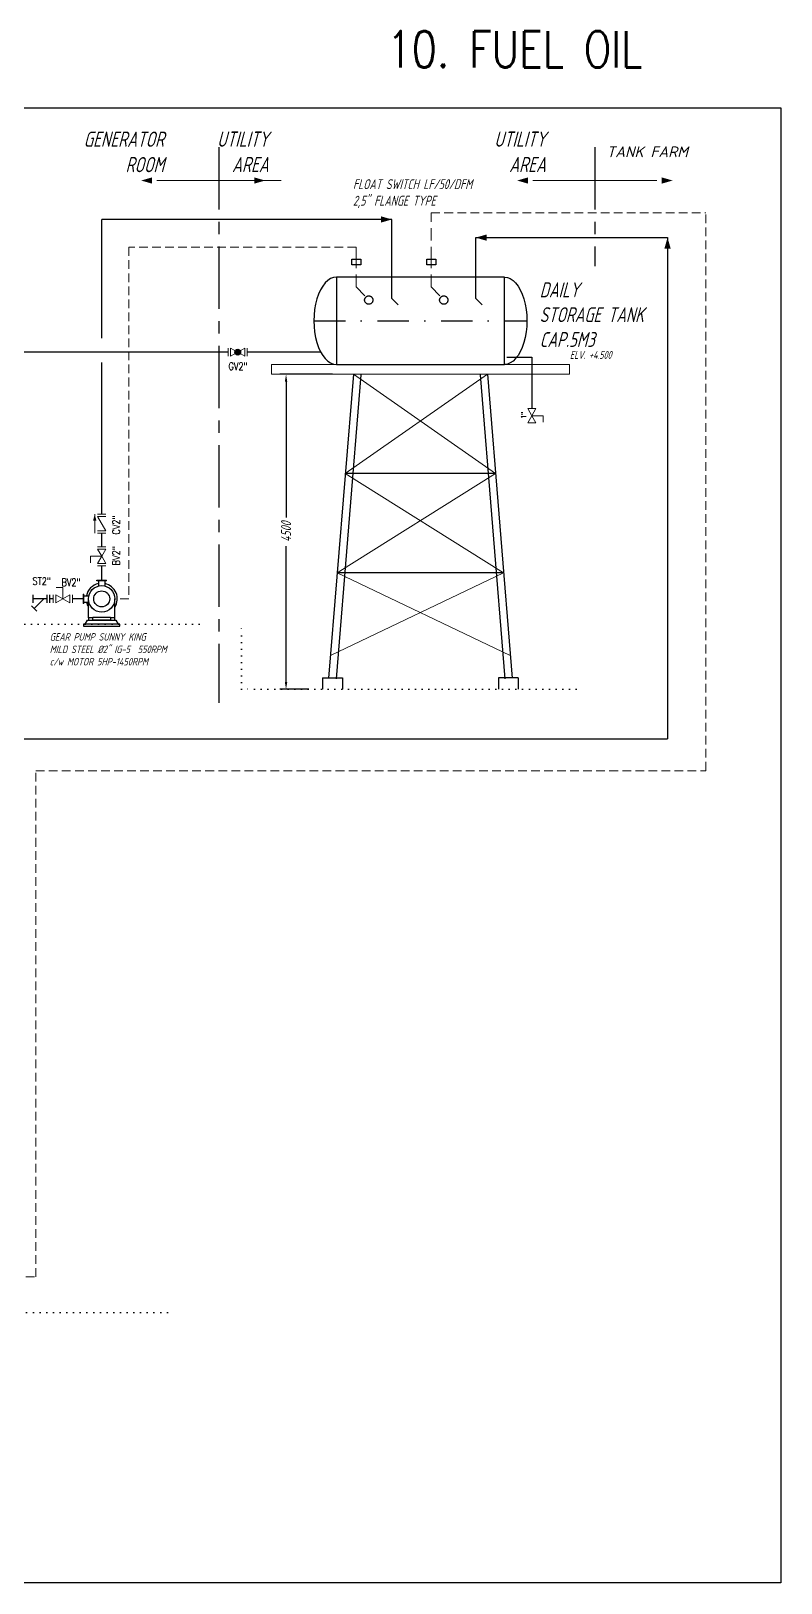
# Model space of a CAD drawing. Extents: x -29512 to 147477, y -5232 to 39709.
# Drawn here: x 141737.2 to 141888.2, y 8972.8 to 9285.3 of the extents above; entities that cross this region are included whole.
import ezdxf
from ezdxf.enums import TextEntityAlignment as Align

# ---------------------------------------------------------------- set-up
doc = ezdxf.new("R2010")
doc.units = 0
for name, pattern in [('CENTER', [2, 1.25, -0.25, 0.25, -0.25]), ('DASHDOT', [25.4, 12.7, -6.35, 0, -6.35]), ('DOTTED', [0.25, 0, -0.25]), ('HIDDEN', [0.375, 0.25, -0.125])]:
    doc.linetypes.add(name, pattern=pattern)
doc.layers.get('0').update_dxf_attribs({"linetype": 'CONTINUOUS'})
doc.layers.get('DEFPOINTS').update_dxf_attribs({"linetype": 'CONTINUOUS'})
for name, color, linetype, lineweight in [('DIMENSI', 20, 'CONTINUOUS', 9), ('FITTING', 7, 'CONTINUOUS', 13), ('TAG', 140, 'CONTINUOUS', 13)]:
    doc.layers.add(name, color=color, linetype=linetype, lineweight=lineweight)
for name, color, linetype in [('DIMENSION', 3, 'CONTINUOUS'), ('HATCH', 4, 'CONTINUOUS'), ('NUVOLA', 6, 'CONTINUOUS'), ('P-707D', 7, 'CONTINUOUS'), ('RED', 1, 'CONTINUOUS'), ('S', 7, 'CONTINUOUS')]:
    doc.layers.add(name, color=color, linetype=linetype)
doc.styles.add('Romans100', font='romans.shx', dxfattribs={"width": 0.8, "height": 200})
doc.styles.add('S25', font='SIMPLEX', dxfattribs={"width": 0.8, "height": 0.25})
doc.styles.add('STYLE4', font='isocp.shx', dxfattribs={"width": 0.8, "oblique": 15, "height": 2})
doc.dimstyles.new('75', dxfattribs={"dimscale": 0, "dimtxt": 2.5, "dimasz": 1.5, "dimexe": 1.25, "dimexo": 0.625, "dimtad": 0, "dimdec": 1, "dimlfac": 75, "dimdsep": 46, "dimtxsty": 'STYLE4', "dimcen": -1.5, "dimclrd": 1, "dimclre": 1, "dimadec": 0, "dimazin": 0, "dimtfac": 1, "dimtdec": 0, "dimtmove": 2, "dimatfit": 3, "dimfxl": 1, "dimtolj": 1, "dimtzin": 0, "dimarcsym": 0})

# ---------------------------------------------------------------- blocks, each defined once
blk = doc.blocks.new('FRECC2', base_point=(19.5, 44))
at = {"layer": 'RED'}
blk.add_solid([(19.5, 44), (19.85, 44.1), (19.85, 43.9)], dxfattribs=at)
blk = doc.blocks.new('*D58')
at = {"layer": 'DEFPOINTS', "color": 0}
for p in [(141788.53, 9216.19), (141798.5, 9216.19), (141793.71, 9152.76)]:
    blk.add_point(p, dxfattribs=at)
at = {"layer": 'DIMENSION', "color": 1, "lineweight": -2}
for p, q in [((141797.87, 9216.19), (141787.28, 9216.19)), ((141788.53, 9214.69), (141788.53, 9187.36)), ((141788.53, 9154.26), (141788.53, 9181.6)), ((141793.09, 9152.76), (141787.28, 9152.76))]:
    blk.add_line(p, q, dxfattribs=at)
at = {"layer": 'DIMENSION', "color": 1}
for points in [[(141788.28, 9214.69), (141788.78, 9214.69), (141788.53, 9216.19)], [(141788.28, 9154.26), (141788.78, 9154.26), (141788.53, 9152.76)]]:
    blk.add_solid(points, dxfattribs=at)
at = {"layer": 'DIMENSION', "color": 0, "insert": (141788.53, 9184.48), "char_height": 2, "attachment_point": 5, "rotation": 90, "style": 'STYLE4'}
blk.add_mtext('\\A1;4500', dxfattribs=at)

msp = doc.modelspace()

# ---------------------------------------------------------------- hatches: boundary and pattern name
h = msp.add_hatch(color=256)
edge = h.paths.add_edge_path()
edge.add_arc((141778.7996, 9220.6574), 0.5901, 0, 360)

# ---------------------------------------------------------------- linework, layer by layer
at = {"color": 7, "lineweight": 20}
for p, q in [((141838.0468, 9207.8471), (141840.3155, 9207.8471)), ((141840.3155, 9206.5162), (141840.3155, 9207.8471)), ((141751.3962, 9179.5448), (141749.1275, 9179.5448)), ((141749.1275, 9178.2139), (141749.1275, 9179.5448)), ((141742.2406, 9173.2406), (141743.5715, 9173.2406)), ((141743.5715, 9170.9718), (141743.5715, 9173.2406))]:
    msp.add_line(p, q, dxfattribs=at)
at = {"color": 30, "lineweight": 20}
msp.add_line((141751.3962, 9188.0372), (141751.3962, 9188.0441), dxfattribs=at)
at = {"color": 7}
for p, q in [((141737.5776, 9170.1475), (141737.5776, 9171.7961)), ((141740.4331, 9170.1475), (141740.4331, 9171.7961)), ((141740.9277, 9170.1475), (141740.9277, 9171.7961)), ((141738.3559, 9168.4701), (141737.2456, 9169.5804)), ((141740.4331, 9170.9718), (141737.5776, 9170.9718)), ((141739.7635, 9170.9718), (141737.8008, 9169.0253))]:
    msp.add_line(p, q, dxfattribs=at)
msp.add_circle((141778.7996, 9220.6574), 0.5901)
at = {"layer": 'DIMENSI', "color": 1}
for p, q in [((141829.0974, 9216.182), (141800.462, 9196.182)), ((141802.0881, 9216.182), (141830.7235, 9196.182)), ((141830.7235, 9196.182), (141798.8359, 9176.182)), ((141800.462, 9196.182), (141832.3496, 9176.182)), ((141832.3496, 9176.182), (141797.4852, 9159.5692)), ((141798.8359, 9176.182), (141833.7003, 9159.5692))]:
    msp.add_line(p, q, dxfattribs=at)
at = {"layer": 'DIMENSI', "color": 0, "linetype": 'ByBlock', "lineweight": 9}
for points in [[(141750.4305, 9174.763), (141752.3619, 9174.763)], [(141750.4305, 9174.6164), (141752.3619, 9174.6164)], [(141747.6819, 9170.0061), (141747.6819, 9171.9375)], [(141747.8285, 9170.0061), (141747.8285, 9171.9375)]]:
    msp.add_lwpolyline(points, close=True, dxfattribs=at)
at = {"layer": 'DIMENSION', "color": 4, "linetype": 'HIDDEN', "lineweight": 13, "ltscale": 10}
for p, q in [((141817.7857, 9239.3733), (141817.7857, 9248.6855)), ((141802.677, 9239.3733), (141802.677, 9241.7645)), ((141802.677, 9233.7967), (141802.677, 9240.2193)), ((141817.7857, 9233.7967), (141817.7857, 9240.2193)), ((141802.677, 9233.7967), (141804.6201, 9231.7435)), ((141817.7857, 9233.7967), (141819.7288, 9231.7435))]:
    msp.add_line(p, q, dxfattribs=at)
at = {"layer": 'DIMENSION', "color": 4, "linetype": 'HIDDEN', "lineweight": 13, "ltscale": 7}
for p, q in [((141817.7857, 9248.6855), (141873.0857, 9248.6855)), ((141873.0857, 9136.3799), (141873.0857, 9248.6855)), ((141802.677, 9241.7645), (141756.876, 9241.7645)), ((141756.876, 9241.7645), (141756.876, 9170.9718)), ((141756.876, 9170.9718), (141754.5391, 9170.9718)), ((141738.1472, 9034.4484), (141738.1472, 9136.3799)), ((141738.1472, 9136.3799), (141873.0857, 9136.3799)), ((141733.4744, 9034.4484), (141738.1472, 9034.4484))]:
    msp.add_line(p, q, dxfattribs=at)
at = {"layer": 'DIMENSION', "color": 7, "linetype": 'DASHDOT', "ltscale": 0.5}
msp.add_line((141794.1445, 9226.9694), (141837.041, 9226.9694), dxfattribs=at)
at = {"layer": 'DIMENSION', "color": 7}
for p, q in [((141802.0881, 9216.182), (141797.1138, 9155.002)), ((141803.5831, 9216.0605), (141798.6089, 9154.8804)), ((141827.6023, 9216.0605), (141832.5766, 9154.8804)), ((141829.0974, 9216.182), (141834.0716, 9155.002)), ((141830.7235, 9196.182), (141800.462, 9196.182)), ((141832.3496, 9176.182), (141798.8359, 9176.182)), ((141795.8741, 9155.0983), (141799.8741, 9155.0983)), ((141795.8741, 9155.0983), (141795.8741, 9152.762)), ((141799.8741, 9155.0983), (141799.8741, 9152.762)), ((141835.3113, 9155.0983), (141831.3113, 9155.0983)), ((141831.3113, 9155.0983), (141831.3113, 9152.762)), ((141835.3113, 9155.0983), (141835.3113, 9152.762))]:
    msp.add_line(p, q, dxfattribs=at)
at = {"layer": 'DIMENSION', "color": 0, "linetype": 'ByBlock', "ltscale": 0.5}
msp.add_line((141752.3619, 9174.6164), (141752.3619, 9174.763), dxfattribs=at)
at = {"layer": 'DIMENSION', "color": 6, "linetype": 'ByBlock', "ltscale": 0.5}
msp.add_lwpolyline([(141888.2217, 8972.828), (141468.2217, 8972.828), (141468.2217, 9269.828), (141888.2217, 9269.828)], close=True, dxfattribs=at)
at = {"layer": 'DIMENSION', "color": 4}
for points in [[(141803.5917, 9238.2193), (141801.7623, 9238.2193), (141801.7623, 9239.3733), (141803.5917, 9239.3733)], [(141818.7004, 9238.2193), (141816.871, 9238.2193), (141816.871, 9239.3733), (141818.7004, 9239.3733)]]:
    msp.add_lwpolyline(points, close=True, dxfattribs=at)
at = {"layer": 'DIMENSION', "color": 7}
msp.add_lwpolyline([(141798.6711, 9218.182), (141832.5144, 9218.182), (141832.5144, 9235.7569), (141798.6711, 9235.7569)], close=True, dxfattribs=at)
at = {"layer": 'DIMENSION', "color": 0, "linetype": 'ByBlock', "ltscale": 0.5}
for points in [[(141750.4305, 9174.6164), (141750.4305, 9174.763)], [(141750.7608, 9174.6164), (141750.7608, 9173.5601)], [(141752.0316, 9174.6164), (141752.0316, 9173.5601)], [(141747.6819, 9171.9375), (141747.8285, 9171.9375)], [(141747.8285, 9171.6072), (141748.8079, 9171.6072)], [(141747.8285, 9170.0061), (141747.6819, 9170.0061)], [(141747.8285, 9170.3365), (141748.8079, 9170.3365)], [(141748.7311, 9167.1771), (141748.7311, 9170.9718)], [(141754.0614, 9167.1771), (141754.0614, 9170.9718)], [(141748.1022, 9165.867), (141748.5252, 9166.6672), (141754.2672, 9166.6672), (141754.6902, 9165.867)], [(141749.6212, 9167.1771), (141748.7311, 9167.1771), (141748.7311, 9166.6672), (141754.0614, 9166.6672), (141754.0614, 9167.1771), (141753.1712, 9167.1771)]]:
    msp.add_lwpolyline(points, dxfattribs=at)
for points in [[(141750.7608, 9174.0499, 0.29941233), (141748.3182, 9171.6072)], [(141754.0614, 9169.306, 0.52247313), (141752.0316, 9174.0499)], [(141748.3182, 9170.3365, 0.08899884), (141748.7311, 9169.306)]]:
    msp.add_lwpolyline(points, format="xyb", dxfattribs=at)
for points in [[(141747.7605, 9165.4469), (141755.0319, 9165.4469), (141755.0319, 9165.867), (141747.7605, 9165.867)], [(141749.6212, 9167.3001), (141753.1712, 9167.3001), (141753.1712, 9166.6672), (141749.6212, 9166.6672)]]:
    msp.add_lwpolyline(points, close=True, dxfattribs=at)
at = {"layer": 'DIMENSION', "color": 4, "linetype": 'DASHDOT', "ltscale": 0.5}
for centre in [(141805.1936, 9231.1375), (141820.3023, 9231.1375)]:
    msp.add_circle(centre, 0.8343, dxfattribs=at)
at = {"layer": 'DIMENSION', "color": 0, "linetype": 'ByBlock', "ltscale": 0.5}
for radius in [2.6652, 1.613]:
    msp.add_circle((141751.3962, 9170.9718), radius, dxfattribs=at)
at = {"layer": 'DIMENSION', "color": 7}
msp.add_ellipse((141798.6711, 9226.9694), major_axis=(0, -8.7874), ratio=0.51511487, start_param=3.14159265, end_param=6.28318531, dxfattribs=at)
at = {"layer": 'DIMENSION', "color": 7, "extrusion": (0, 0, -1)}
msp.add_ellipse((141832.5144, 9226.9694), major_axis=(0, -8.7874), ratio=0.51511487, start_param=3.14159265, end_param=6.28318531, dxfattribs=at)
at = {"layer": 'FITTING', "color": 2, "linetype": 'CENTER', "lineweight": 30, "ltscale": 10}
for p, q in [((141775.0208, 9261.9012), (141775.0208, 9150.0163)), ((141850.7467, 9261.9012), (141850.7467, 9237.9899))]:
    msp.add_line(p, q, dxfattribs=at)
at = {"layer": 'FITTING', "color": 2, "linetype": 'CENTER', "ltscale": 10}
for p, q in [((141775.0208, 9255.205), (141761.5573, 9255.205)), ((141775.0208, 9255.205), (141788.4842, 9255.205)), ((141850.7467, 9255.205), (141837.2833, 9255.205)), ((141850.7467, 9255.205), (141864.2102, 9255.205))]:
    msp.add_line(p, q, dxfattribs=at)
at = {"layer": 'FITTING', "lineweight": 20}
for p, q in [((141776.8773, 9221.4817), (141776.8773, 9219.8331)), ((141780.722, 9221.4817), (141780.722, 9219.8331)), ((141749.9967, 9188.0369), (141749.9967, 9184.1925)), ((141752.2205, 9188.0372), (141750.5719, 9188.0372)), ((141752.2205, 9184.1925), (141750.5719, 9184.1925)), ((141752.2205, 9184.1925), (141750.5719, 9184.1925)), ((141750.5719, 9181.4672), (141752.2205, 9181.4672)), ((141750.5719, 9177.6225), (141752.2205, 9177.6225)), ((141741.6491, 9171.7961), (141741.6491, 9170.1475)), ((141745.4938, 9171.7961), (141745.4938, 9170.1475))]:
    msp.add_line(p, q, dxfattribs=at)
for points in [[(141778.7996, 9220.6574), (141777.3719, 9221.4817), (141777.3719, 9219.8331)], [(141778.7996, 9220.6574), (141780.2274, 9221.4817), (141780.2274, 9219.8331)], [(141838.0468, 9207.8471), (141838.8711, 9209.2749), (141837.2225, 9209.2749)], [(141838.0468, 9207.8471), (141838.8711, 9206.4194), (141837.2225, 9206.4194)], [(141751.3962, 9179.5448), (141750.5719, 9180.9726), (141752.2205, 9180.9726)], [(141751.3962, 9179.5448), (141750.5719, 9178.1171), (141752.2205, 9178.1171)], [(141743.5715, 9170.9718), (141742.1438, 9171.7961), (141742.1438, 9170.1475)], [(141743.5715, 9170.9718), (141744.9992, 9171.7961), (141744.9992, 9170.1475)]]:
    msp.add_lwpolyline(points, close=True, dxfattribs=at)
at = {"layer": 'FITTING', "linetype": 'ByBlock', "ltscale": 0.5}
msp.add_lwpolyline([(141785.5927, 9216.182), (141785.5927, 9218.182), (141845.5927, 9218.182), (141845.5927, 9216.182)], close=True, dxfattribs=at)
at = {"layer": 'FITTING', "lineweight": 20}
msp.add_lwpolyline([(141750.5719, 9187.5426), (141752.2205, 9187.5426), (141750.5719, 9187.5426), (141752.2205, 9184.6872), (141750.5719, 9184.6872)], dxfattribs=at)
msp.add_solid([(141750.3339, 9186.6908), (141749.9967, 9188.0369), (141749.6604, 9186.6906)], dxfattribs=at)
at = {"layer": 'HATCH', "color": 7, "linetype": 'DOTTED', "ltscale": 5}
for p, q in [((141771.0247, 9165.867), (141512.7594, 9165.867)), ((141779.5321, 9152.762), (141779.5321, 9165.867)), ((141846.9915, 9152.762), (141779.5321, 9152.762)), ((141764.6325, 9027.3001), (141613.8775, 9027.3001))]:
    msp.add_line(p, q, dxfattribs=at)
at = {"layer": 'NUVOLA', "color": 13}
msp.add_solid([(141865.3754, 9243.7082), (141865.6902, 9242.6067), (141865.0607, 9242.6067)], dxfattribs=at)
at = {"layer": 'P-707D', "color": 1, "lineweight": 25}
for p, q in [((141809.8559, 9247.3649), (141751.3962, 9247.3649)), ((141751.3962, 9223.4317), (141751.3962, 9247.3649)), ((141809.8559, 9231.4812), (141809.8559, 9247.3649)), ((141826.7382, 9231.4812), (141826.7382, 9243.7082)), ((141826.7382, 9243.7082), (141865.3754, 9243.7082)), ((141865.3754, 9243.7082), (141865.3754, 9243.7082)), ((141865.3754, 9243.7082), (141865.3754, 9142.7662)), ((141809.8559, 9231.4812), (141811.134, 9230.2031)), ((141826.7382, 9231.4812), (141828.0163, 9230.2031)), ((141776.8773, 9220.6574), (141700.0773, 9220.6574)), ((141751.3962, 9188.0441), (141751.3962, 9218.5556)), ((141795.5218, 9220.6574), (141780.722, 9220.6574)), ((141832.9827, 9219.6324), (141838.0468, 9219.6324)), ((141838.0468, 9219.6324), (141838.0468, 9209.2749)), ((141751.3962, 9181.4672), (141751.3962, 9184.1925)), ((141751.3962, 9174.763), (141751.3962, 9177.6225)), ((141741.6491, 9170.9718), (141740.9277, 9170.9718)), ((141747.6819, 9170.9718), (141745.4938, 9170.9718)), ((141730.437, 9142.7662), (141865.3754, 9142.7662))]:
    msp.add_line(p, q, dxfattribs=at)
at = {"layer": 'RED', "color": 2}
for points in [[(141759.3542, 9255.205), (141761.5573, 9255.8344), (141761.5573, 9254.5755)], [(141784.3341, 9255.205), (141782.1311, 9255.8344), (141782.1311, 9254.5755)], [(141835.0802, 9255.205), (141837.2833, 9255.8344), (141837.2833, 9254.5755)], [(141866.4133, 9255.205), (141864.2102, 9255.8344), (141864.2102, 9254.5755)]]:
    msp.add_solid(points, dxfattribs=at)

# ---------------------------------------------------------------- block references
at = {"yscale": 6.294459770608228, "zscale": 6.294459770611648}
for p, xscale in [((141809.8559, 9247.3649), -6.294459770608228), ((141826.7382, 9243.7082), 6.294459770608228)]:
    msp.add_blockref('FRECC2', p, dxfattribs=dict(at, xscale=xscale))
at = {"xscale": 6.294459770608228, "yscale": 6.294459770608228, "zscale": 6.294459770611648, "rotation": 270}
msp.add_blockref('FRECC2', (141865.3754, 9243.7082), dxfattribs=at)

# ---------------------------------------------------------------- texts
at = {"layer": 'DEFPOINTS', "color": 2, "insert": (141834.5865, 9281.6399), "char_height": 7.323919, "width": 141.14178, "attachment_point": 5, "style": 'Romans100'}
msp.add_mtext('{\\A1;10. FUEL OIL}', dxfattribs=at)
at = {"layer": 'DIMENSION', "color": 2, "style": 'STYLE4', "oblique": 15, "width": 1.131494}
msp.add_text('TANK FARM', height=2.16952, dxfattribs=at).set_placement((141853.0911, 9259.9024))
at = {"layer": 'DIMENSION', "color": 2, "style": 'STYLE4'}
for s, insert, char_height, attachment_point in [('GENERATOR\\PROOM}', (141763.9612, 9265.057), 3.06855, 3), ('UTILITY\\PAREA}', (141785.0203, 9265.072), 3.06855, 3), ('UTILITY\\PAREA}', (141840.8472, 9265.072), 3.06855, 3), ('FLOAT SWITCH LF/50/DFM\\P2,5" FLANGE TYPE', (141802.0061, 9255.4678), 2, 1), ('{GEAR PUMP SUNNY KING\\PMILD STEEL %%C2" IG-5  550RPM\\Pc/w MOTOR 5HP-1450RPM\\P}', (141740.9298, 9164.0673), 1.5, 1)]:
    msp.add_mtext(s, dxfattribs=dict(at, insert=insert, char_height=char_height, attachment_point=attachment_point))
at = {"layer": 'DIMENSION', "color": 4, "insert": (141839.618, 9234.6941), "char_height": 3, "attachment_point": 1, "style": 'STYLE4'}
msp.add_mtext('DAILY\\PSTORAGE TANK\\PCAP.5M3}', dxfattribs=at)
at = {"layer": 'DIMENSION', "color": 6, "insert": (141845.6988, 9220.8942), "char_height": 1.6, "attachment_point": 1, "style": 'STYLE4'}
msp.add_mtext('ELV. +4.500}', dxfattribs=at)
at = {"layer": 'S', "style": 'S25', "width": 0.8}
msp.add_text('1"', height=1, rotation=90, dxfattribs=at).set_placement((141836.9117, 9208.6266), align=Align.RIGHT)
at = {"layer": 'TAG', "color": 6, "linetype": 'Continuous', "lineweight": 20, "style": 'Romans100', "width": 0.8}
for s, p in [('CV2"', (141755.0628, 9183.9058)), ('BV2"', (141755.0628, 9177.7177))]:
    msp.add_text(s, height=1.5, rotation=90, dxfattribs=at).set_placement(p)
msp.add_text('BV2"', height=1.5, dxfattribs=at).set_placement((141743.2857, 9173.5481))
at = {"layer": 'TAG', "color": 6, "lineweight": 20, "char_height": 1.5, "width": 14.605895, "attachment_point": 5, "style": 'Romans100'}
for s, insert in [('{GV2"}', (141778.8692, 9217.7996)), ('{ST2"}', (141739.325, 9174.549))]:
    msp.add_mtext(s, dxfattribs=dict(at, insert=insert))

# ---------------------------------------------------------------- dimensions: what is measured, and where the dimension line sits
at = {"layer": 'DIMENSION', "color": 7}
dim = msp.add_linear_dim(base=(141788.5307, 9216.1886), p1=(141793.7105, 9152.762), p2=(141798.4953, 9216.1886), angle=90, text='4500', dimstyle='75', override={"dimscale": 1}, dxfattribs=at)
dim.commit()
dim.dimension.update_dxf_attribs({"geometry": '*D58', "text_midpoint": (141788.5307, 9184.4753)})

doc.saveas('drawing.dxf')
